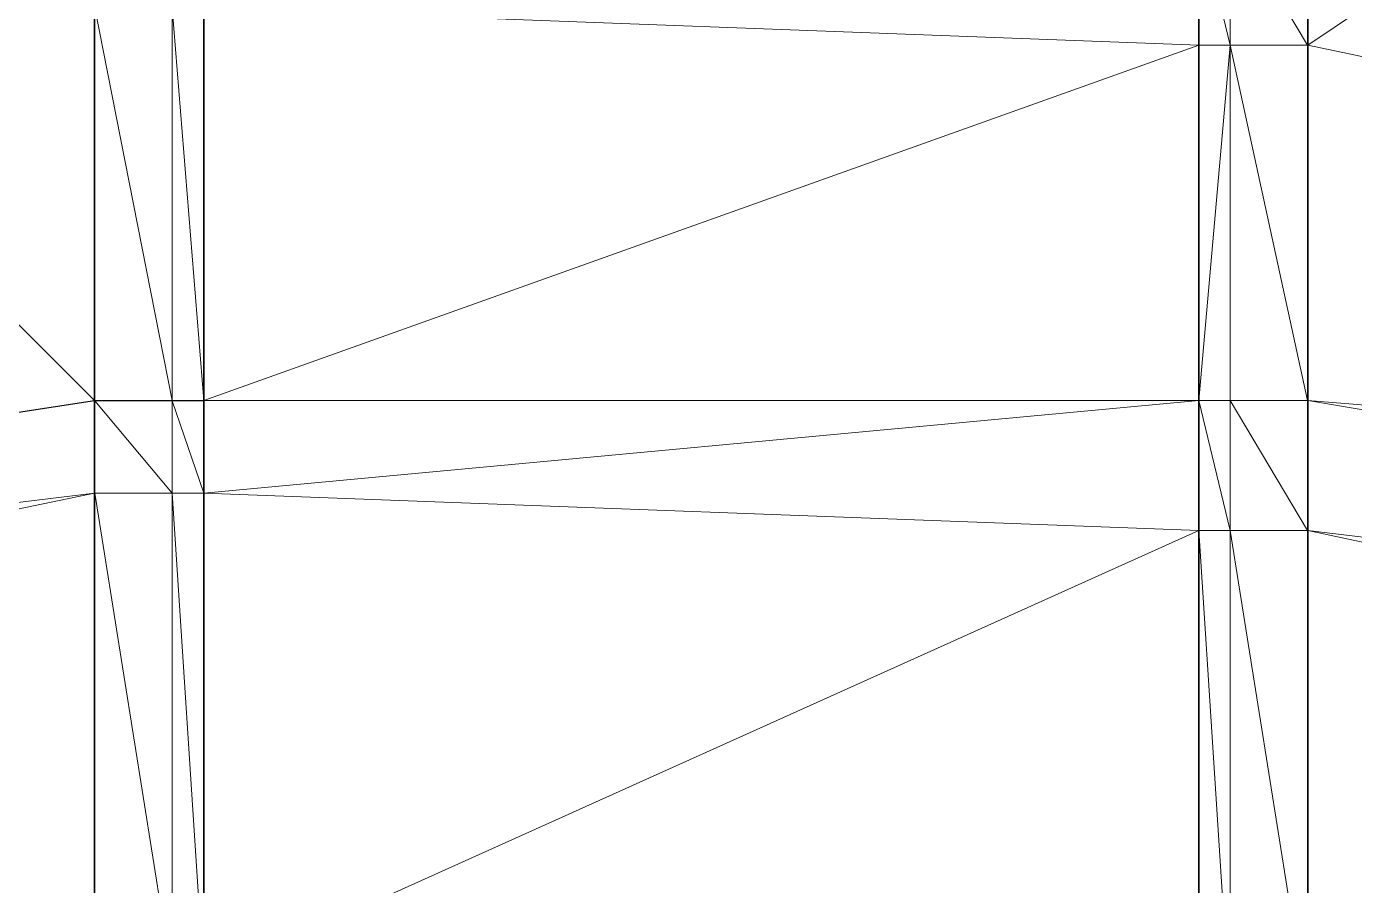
# Model space of a CAD drawing. Header units: metres. Extents: x 246428 to 246884, y 7418966 to 7419490.
# Drawn here: x 246767.19 to 246769.925, y 7419444.223 to 7419445.993 of the extents above; entities that cross this region are included whole.
import ezdxf

# ---------------------------------------------------------------- set-up
doc = ezdxf.new("R2010")
doc.units = ezdxf.units.M
doc.linetypes.add('blank name', pattern=[0])
doc.layers.add('_12D_UNMAPPED', color=7, linetype='Continuous')
for name, color, linetype, lineweight, true_color in [('KERB_BACK', 7, 'Continuous', 35, 0x5fd2ff), ('KERB_LINE', 7, 'Continuous', 18, 0xb9b9b9), ('KERB_LIP', 7, 'Continuous', 35, 0x5fd2ff), ('KERB_TOP', 7, 'Continuous', 18, 0xb9b9b9)]:
    doc.layers.add(name, color=color, linetype=linetype, lineweight=lineweight, true_color=true_color)

msp = doc.modelspace()

# ---------------------------------------------------------------- linework, layer by layer
at = {"layer": '_12D_UNMAPPED', "color": 3, "linetype": 'blank name', "lineweight": 0}
for points in [[(246763.8779, 7419448.672, 35.4862), (246767.3295, 7419445.222, 35.6588), (246761.4305, 7419444.315, 35.6158)], [(246767.3295, 7419446.0311, 35.6264), (246767.3295, 7419445.222, 35.6588), (246763.8779, 7419448.672, 35.4862)], [(246769.8295, 7419445.9545, 35.6547), (246769.8295, 7419446.222, 35.644), (246773.8779, 7419448.672, 35.5862)], [(246775.5164, 7419444.7605, 35.7829), (246769.8295, 7419445.9545, 35.6547), (246773.8779, 7419448.672, 35.5862)], [(246767.5545, 7419446.0311, 35.7477), (246769.6045, 7419446.222, 35.794), (246769.6045, 7419445.9545, 35.7646)], [(246769.6695, 7419446.222, 35.794), (246769.6695, 7419445.9545, 35.7646), (246769.6045, 7419446.222, 35.794)], [(246769.6045, 7419446.222, 35.794), (246769.6695, 7419445.9545, 35.7646), (246769.6045, 7419445.9545, 35.7646)], [(246769.8285, 7419446.222, 35.694), (246769.8285, 7419445.9545, 35.6913), (246769.6695, 7419446.222, 35.794)], [(246769.6695, 7419446.222, 35.794), (246769.8285, 7419445.9545, 35.6913), (246769.6695, 7419445.9545, 35.7646)], [(246769.8295, 7419446.222, 35.644), (246769.8295, 7419445.9545, 35.6547), (246769.8285, 7419446.222, 35.694)], [(246769.8285, 7419446.222, 35.694), (246769.8295, 7419445.9545, 35.6547), (246769.8285, 7419445.9545, 35.6913)], [(246767.3295, 7419445.222, 35.6588), (246767.3295, 7419446.0311, 35.6264), (246767.3305, 7419445.222, 35.6588)], [(246767.3305, 7419445.222, 35.6588), (246767.3295, 7419446.0311, 35.6264), (246767.3305, 7419446.0311, 35.6668)], [(246767.3305, 7419445.222, 35.6588), (246767.3305, 7419446.0311, 35.6668), (246767.4895, 7419445.222, 35.6588)], [(246767.4895, 7419445.222, 35.6588), (246767.3305, 7419446.0311, 35.6668), (246767.4895, 7419446.0311, 35.7477)], [(246767.4895, 7419445.222, 35.6588), (246767.4895, 7419446.0311, 35.7477), (246767.5545, 7419445.222, 35.6588)], [(246767.5545, 7419445.222, 35.6588), (246767.4895, 7419446.0311, 35.7477), (246767.5545, 7419446.0311, 35.7477)], [(246767.5545, 7419445.222, 35.6588), (246767.5545, 7419446.0311, 35.7477), (246769.6045, 7419445.9545, 35.7646)], [(246767.5545, 7419445.222, 35.6588), (246769.6045, 7419445.9545, 35.7646), (246769.6045, 7419445.2221, 35.684)], [(246769.6045, 7419445.9545, 35.7646), (246769.6695, 7419445.9545, 35.7646), (246769.6045, 7419445.2221, 35.684)], [(246769.6695, 7419445.9545, 35.7646), (246769.6695, 7419445.2221, 35.684), (246769.6045, 7419445.2221, 35.684)], [(246769.8285, 7419445.9545, 35.6913), (246769.8285, 7419445.2221, 35.684), (246769.6695, 7419445.9545, 35.7646)], [(246769.6695, 7419445.9545, 35.7646), (246769.8285, 7419445.2221, 35.684), (246769.6695, 7419445.2221, 35.684)], [(246769.8295, 7419445.9545, 35.6547), (246769.8295, 7419445.2221, 35.684), (246769.8285, 7419445.9545, 35.6913)], [(246769.8285, 7419445.9545, 35.6913), (246769.8295, 7419445.2221, 35.684), (246769.8285, 7419445.2221, 35.684)], [(246769.8295, 7419445.2221, 35.684), (246769.8295, 7419445.9545, 35.6547), (246775.5164, 7419444.7605, 35.7829)], [(246767.3295, 7419445.222, 35.6588), (246767.3295, 7419445.2219, 35.6588), (246761.4305, 7419444.315, 35.6158)], [(246767.3295, 7419445.2219, 35.6588), (246767.3295, 7419445.0311, 35.6664), (246761.4305, 7419444.315, 35.6158)], [(246767.3295, 7419445.2219, 35.6588), (246767.3295, 7419445.222, 35.6588), (246767.3305, 7419445.2219, 35.6588)], [(246767.3305, 7419445.2219, 35.6588), (246767.3295, 7419445.222, 35.6588), (246767.3305, 7419445.222, 35.6588)], [(246767.3295, 7419445.0311, 35.6664), (246767.3295, 7419445.2219, 35.6588), (246767.3305, 7419445.0311, 35.6664)], [(246767.3305, 7419445.0311, 35.6664), (246767.3295, 7419445.2219, 35.6588), (246767.3305, 7419445.2219, 35.6588)], [(246767.3305, 7419445.2219, 35.6588), (246767.3305, 7419445.222, 35.6588), (246767.4895, 7419445.2219, 35.6588)], [(246767.4895, 7419445.2219, 35.6588), (246767.3305, 7419445.222, 35.6588), (246767.4895, 7419445.222, 35.6588)], [(246767.4895, 7419445.0311, 35.6664), (246767.3305, 7419445.2219, 35.6588), (246767.4895, 7419445.2219, 35.6588)], [(246767.3305, 7419445.0311, 35.6664), (246767.3305, 7419445.2219, 35.6588), (246767.4895, 7419445.0311, 35.6664)], [(246767.5545, 7419445.2219, 35.6588), (246767.4895, 7419445.2219, 35.6588), (246767.5545, 7419445.222, 35.6588)], [(246767.4895, 7419445.2219, 35.6588), (246767.4895, 7419445.222, 35.6588), (246767.5545, 7419445.222, 35.6588)], [(246767.4895, 7419445.0311, 35.6664), (246767.4895, 7419445.2219, 35.6588), (246767.5545, 7419445.0311, 35.6664)], [(246767.5545, 7419445.0311, 35.6664), (246767.4895, 7419445.2219, 35.6588), (246767.5545, 7419445.2219, 35.6588)], [(246767.5545, 7419445.222, 35.6588), (246769.6045, 7419445.2221, 35.684), (246769.6045, 7419445.222, 35.684)], [(246767.5545, 7419445.0311, 35.6664), (246767.5545, 7419445.2219, 35.6588), (246769.6045, 7419445.222, 35.684)], [(246767.5545, 7419445.2219, 35.6588), (246767.5545, 7419445.222, 35.6588), (246769.6045, 7419445.222, 35.684)], [(246767.5545, 7419445.0311, 35.6664), (246769.6045, 7419445.222, 35.684), (246769.6045, 7419444.9545, 35.6947)], [(246769.6045, 7419445.2221, 35.684), (246769.6695, 7419445.2221, 35.684), (246769.6045, 7419445.222, 35.684)], [(246769.6695, 7419445.2221, 35.684), (246769.6695, 7419445.222, 35.684), (246769.6045, 7419445.222, 35.684)], [(246769.6695, 7419445.222, 35.684), (246769.6695, 7419444.9545, 35.6947), (246769.6045, 7419445.222, 35.684)], [(246769.6045, 7419445.222, 35.684), (246769.6695, 7419444.9545, 35.6947), (246769.6045, 7419444.9545, 35.6947)], [(246769.6695, 7419445.2221, 35.684), (246769.8285, 7419445.222, 35.684), (246769.6695, 7419445.222, 35.684)], [(246769.8285, 7419445.2221, 35.684), (246769.8285, 7419445.222, 35.684), (246769.6695, 7419445.2221, 35.684)], [(246769.8285, 7419445.222, 35.684), (246769.8285, 7419444.9545, 35.6947), (246769.6695, 7419445.222, 35.684)], [(246769.6695, 7419445.222, 35.684), (246769.8285, 7419444.9545, 35.6947), (246769.6695, 7419444.9545, 35.6947)], [(246769.8295, 7419445.2221, 35.684), (246769.8295, 7419445.222, 35.684), (246769.8285, 7419445.2221, 35.684)], [(246769.8285, 7419445.2221, 35.684), (246769.8295, 7419445.222, 35.684), (246769.8285, 7419445.222, 35.684)], [(246769.8295, 7419445.222, 35.684), (246769.8295, 7419444.9545, 35.6947), (246769.8285, 7419445.222, 35.684)], [(246769.8285, 7419445.222, 35.684), (246769.8295, 7419444.9545, 35.6947), (246769.8285, 7419444.9545, 35.6947)], [(246769.8295, 7419445.2221, 35.684), (246775.5164, 7419444.7605, 35.7829), (246775.354, 7419444.2878, 35.802)], [(246769.8295, 7419445.222, 35.684), (246769.8295, 7419445.2221, 35.684), (246775.354, 7419444.2878, 35.802)], [(246769.8295, 7419444.9545, 35.6947), (246769.8295, 7419445.222, 35.684), (246775.354, 7419444.2878, 35.802)], [(246761.4305, 7419444.315, 35.6158), (246767.3295, 7419445.0311, 35.6664), (246761.5742, 7419443.8363, 35.6373)], [(246767.3295, 7419445.0311, 35.6664), (246767.3295, 7419444.0311, 35.7065), (246761.5742, 7419443.8363, 35.6373)], [(246767.3295, 7419444.0311, 35.7065), (246767.3295, 7419445.0311, 35.6664), (246767.3305, 7419444.0311, 35.7065)], [(246767.3305, 7419444.0311, 35.7065), (246767.3295, 7419445.0311, 35.6664), (246767.3305, 7419445.0311, 35.6664)], [(246767.3305, 7419444.0311, 35.7065), (246767.3305, 7419445.0311, 35.6664), (246767.4895, 7419444.0311, 35.7065)], [(246767.4895, 7419444.0311, 35.7065), (246767.3305, 7419445.0311, 35.6664), (246767.4895, 7419445.0311, 35.6664)], [(246767.4895, 7419444.0311, 35.7065), (246767.4895, 7419445.0311, 35.6664), (246767.5545, 7419444.0311, 35.7065)], [(246767.5545, 7419444.0311, 35.7065), (246767.4895, 7419445.0311, 35.6664), (246767.5545, 7419445.0311, 35.6664)], [(246767.5545, 7419444.0311, 35.7065), (246767.5545, 7419445.0311, 35.6664), (246769.6045, 7419444.9545, 35.6947)], [(246767.5545, 7419444.0311, 35.7065), (246769.6045, 7419444.9545, 35.6947), (246769.6045, 7419443.9545, 35.7348)], [(246769.6695, 7419444.9545, 35.6947), (246769.6695, 7419443.9545, 35.7348), (246769.6045, 7419444.9545, 35.6947)], [(246769.6045, 7419444.9545, 35.6947), (246769.6695, 7419443.9545, 35.7348), (246769.6045, 7419443.9545, 35.7348)], [(246769.8285, 7419444.9545, 35.6947), (246769.8285, 7419443.9545, 35.7348), (246769.6695, 7419444.9545, 35.6947)], [(246769.6695, 7419444.9545, 35.6947), (246769.8285, 7419443.9545, 35.7348), (246769.6695, 7419443.9545, 35.7348)], [(246769.8295, 7419444.9545, 35.6947), (246769.8295, 7419443.9545, 35.7348), (246769.8285, 7419444.9545, 35.6947)], [(246769.8285, 7419444.9545, 35.6947), (246769.8295, 7419443.9545, 35.7348), (246769.8285, 7419443.9545, 35.7348)], [(246769.8295, 7419443.9545, 35.7348), (246769.8295, 7419444.9545, 35.6947), (246775.2287, 7419443.8039, 35.821)], [(246769.8295, 7419444.9545, 35.6947), (246775.354, 7419444.2878, 35.802), (246775.2287, 7419443.8039, 35.821)]]:
    msp.add_3dface(points, dxfattribs=at)
at = {"layer": 'KERB_BACK'}
for points in [[(246769.6045, 7419446.222, 35.794), (246769.6045, 7419445.9545, 35.7646), (246769.6045, 7419445.2221, 35.684), (246769.6045, 7419445.222, 35.684), (246769.6045, 7419444.9545, 35.6947), (246769.6045, 7419443.9545, 35.7348)], [(246767.5545, 7419444.0311, 35.7065), (246767.5545, 7419445.0311, 35.6664), (246767.5545, 7419445.2219, 35.6588), (246767.5545, 7419445.222, 35.6588), (246767.5545, 7419446.0311, 35.7477)]]:
    msp.add_polyline3d(points, dxfattribs=at)
at = {"layer": 'KERB_LINE'}
for points in [[(246769.8285, 7419446.222, 35.694), (246769.8285, 7419445.9545, 35.6913), (246769.8285, 7419445.2221, 35.684), (246769.8285, 7419445.222, 35.684), (246769.8285, 7419444.9545, 35.6947), (246769.8285, 7419443.9545, 35.7348)], [(246767.3305, 7419444.0311, 35.7065), (246767.3305, 7419445.0311, 35.6664), (246767.3305, 7419445.2219, 35.6588), (246767.3305, 7419445.222, 35.6588), (246767.3305, 7419446.0311, 35.6668)]]:
    msp.add_polyline3d(points, dxfattribs=at)
at = {"layer": 'KERB_LIP'}
for points in [[(246769.8295, 7419446.222, 35.644), (246769.8295, 7419445.9545, 35.6547), (246769.8295, 7419445.2221, 35.684), (246769.8295, 7419445.222, 35.684), (246769.8295, 7419444.9545, 35.6947), (246769.8295, 7419443.9545, 35.7348)], [(246767.3295, 7419444.0311, 35.7065), (246767.3295, 7419445.0311, 35.6664), (246767.3295, 7419445.2219, 35.6588), (246767.3295, 7419445.222, 35.6588), (246767.3295, 7419446.0311, 35.6264)]]:
    msp.add_polyline3d(points, dxfattribs=at)
at = {"layer": 'KERB_TOP'}
for points in [[(246769.6695, 7419446.222, 35.794), (246769.6695, 7419445.9545, 35.7646), (246769.6695, 7419445.2221, 35.684), (246769.6695, 7419445.222, 35.684), (246769.6695, 7419444.9545, 35.6947), (246769.6695, 7419443.9545, 35.7348)], [(246767.4895, 7419444.0311, 35.7065), (246767.4895, 7419445.0311, 35.6664), (246767.4895, 7419445.2219, 35.6588), (246767.4895, 7419445.222, 35.6588), (246767.4895, 7419446.0311, 35.7477)]]:
    msp.add_polyline3d(points, dxfattribs=at)

doc.saveas('drawing.dxf')
